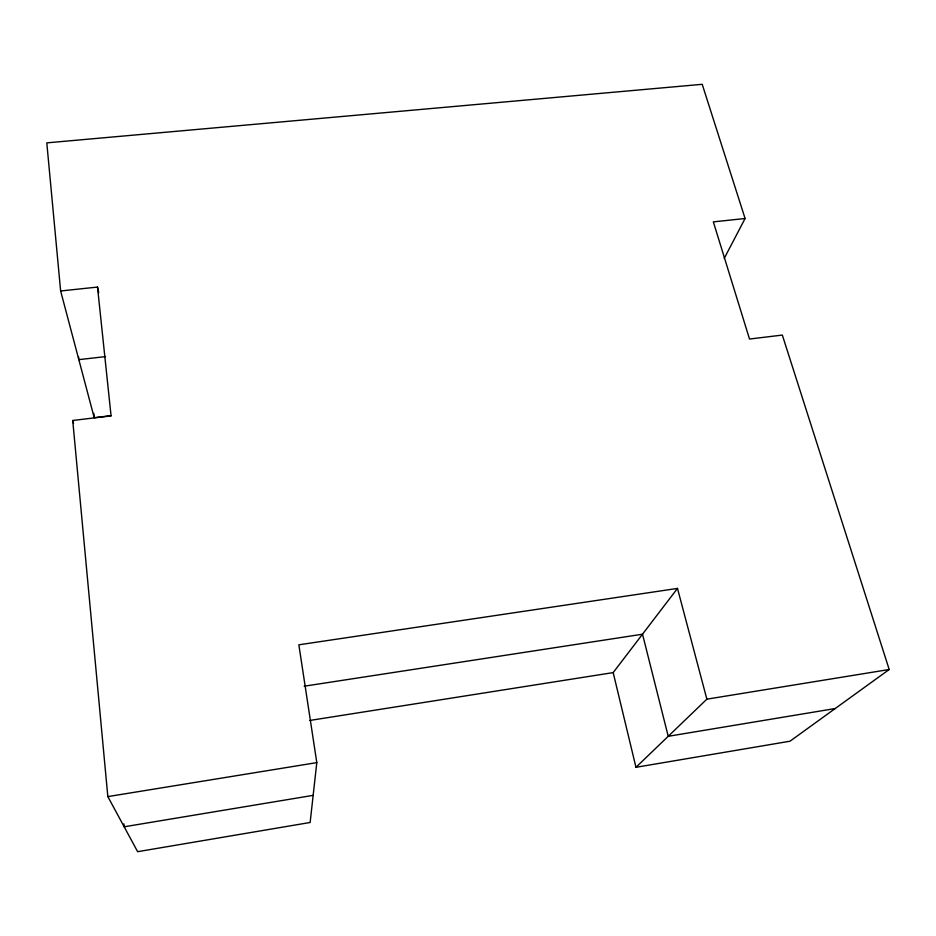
<?xml version="1.0" encoding="UTF-8"?>
<svg xmlns="http://www.w3.org/2000/svg" width="936" height="936" viewBox="0 0 936 936"><rect width="100%" height="100%" fill="white"/><g stroke="black" fill="none" stroke-linecap="round" stroke-linejoin="round"><path stroke-width="1.4" d="M677.488 588.416L613.174 672.598L635.965 767.298L706.867 699.169L677.488 588.416L298.853 644.81L316.801 762.618L310.144 822.475L137.639 851.69L107.839 796.606L72.727 420.486L111.068 415.876L97.508 287.071L60.629 290.979L46.8 142.869L702.211 84.31L745.091 218.509L724.207 258.418M745.091 218.509L713.337 221.867L749.514 339.031L782.332 335.076L889.2 669.509L789.984 741.218L635.965 767.298M313.162 795.354L124.172 826.792L123.891 823.879M835.204 708.529L668.222 736.304L642.517 634.198L304.165 686.217M107.839 796.606L316.801 762.618M706.867 699.169L889.2 669.509M309.828 720.451L613.174 672.598M111.173 415.666L94.22 417.702L60.629 290.979M105.534 356.604L78.835 359.646L78.554 356.745M72.727 420.486L73.558 423.283M97.508 287.071L98.736 292.687M93.787 413.373L94.08 416.263"/></g></svg>
